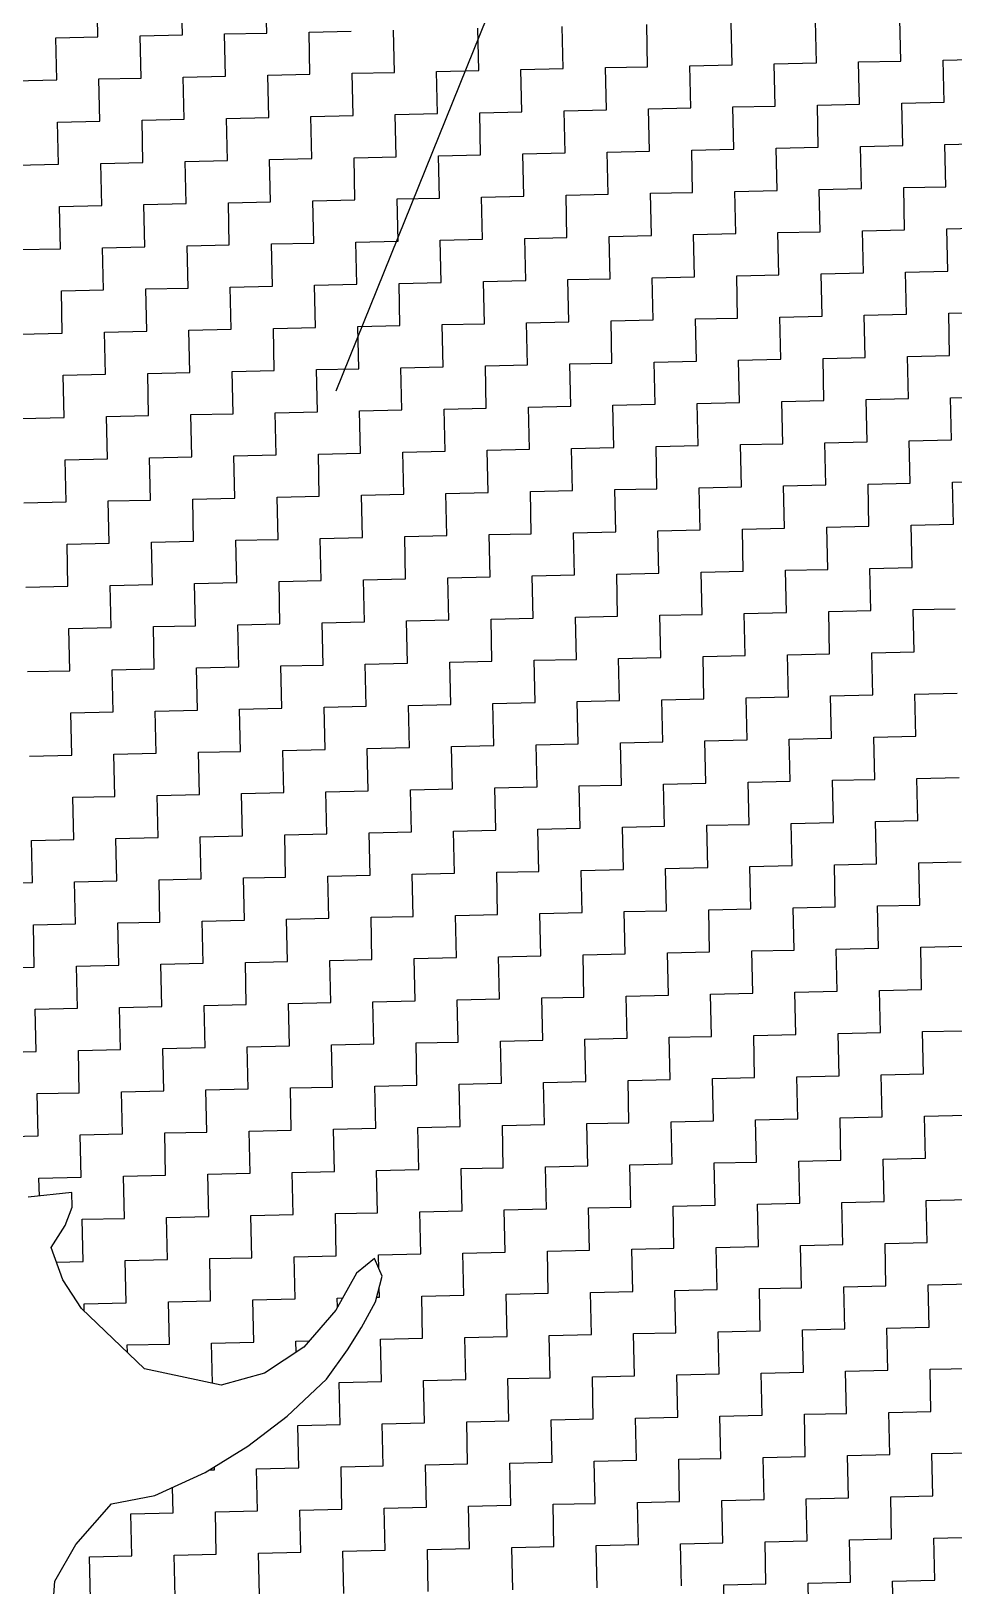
# Model space of a CAD drawing. Header units: metres. Extents: x 281463 to 283423, y 2096851 to 2099007.
# Drawn here: x 282802.3 to 282936.4, y 2098284.1 to 2098510 of the extents above; entities that cross this region are included whole.
import ezdxf

# ---------------------------------------------------------------- set-up
doc = ezdxf.new("R2010")
doc.units = ezdxf.units.M
doc.layers.add('POLY_HATCH', color=12, linetype='Continuous')

msp = doc.modelspace()

# ---------------------------------------------------------------- linework, layer by layer
msp.add_lwpolyline([(282925.37, 2098652.83), (282846.56, 2098457.69)])
at = {"layer": 'POLY_HATCH', "linetype": 'Continuous'}
for p, q in [((282812, 2098509.18), (282811.87, 2098515.31)), ((282824.27, 2098509.45), (282824.13, 2098515.58)), ((282836.53, 2098509.72), (282836.4, 2098515.86)), ((282928.66, 2098505.65), (282928.52, 2098511.78)), ((282818.14, 2098509.31), (282824.27, 2098509.45)), ((282818.27, 2098503.18), (282818.14, 2098509.31)), ((282830.4, 2098509.59), (282836.53, 2098509.72)), ((282830.54, 2098503.45), (282830.4, 2098509.59)), ((282842.67, 2098509.86), (282848.8, 2098510)), ((282842.8, 2098503.73), (282842.67, 2098509.86)), ((282855.07, 2098504), (282854.93, 2098510.13)), ((282867.33, 2098504.28), (282867.2, 2098510.41)), ((282879.6, 2098504.55), (282879.46, 2098510.68)), ((282891.86, 2098504.82), (282891.73, 2098510.96)), ((282904.13, 2098505.1), (282903.99, 2098511.23)), ((282916.39, 2098505.37), (282916.26, 2098511.5)), ((282805.87, 2098509.04), (282812, 2098509.18)), ((282806.01, 2098502.91), (282805.87, 2098509.04)), ((282885.73, 2098504.69), (282891.86, 2098504.82)), ((282898, 2098504.96), (282904.13, 2098505.1)), ((282898.13, 2098498.83), (282898, 2098504.96)), ((282910.26, 2098505.24), (282916.39, 2098505.37)), ((282910.4, 2098499.1), (282910.26, 2098505.24)), ((282922.53, 2098505.51), (282928.66, 2098505.65)), ((282922.66, 2098499.38), (282922.53, 2098505.51)), ((282934.79, 2098505.78), (282940.92, 2098505.92)), ((282934.93, 2098499.65), (282934.79, 2098505.78)), ((282799.88, 2098502.77), (282806.01, 2098502.91)), ((282812.14, 2098503.04), (282818.27, 2098503.18)), ((282812.28, 2098496.91), (282812.14, 2098503.04)), ((282824.41, 2098503.32), (282830.54, 2098503.45)), ((282824.54, 2098497.18), (282824.41, 2098503.32)), ((282836.67, 2098503.59), (282842.8, 2098503.73)), ((282836.81, 2098497.46), (282836.67, 2098503.59)), ((282848.94, 2098503.86), (282855.07, 2098504)), ((282849.07, 2098497.73), (282848.94, 2098503.86)), ((282861.2, 2098504.14), (282867.33, 2098504.28)), ((282861.34, 2098498.01), (282861.2, 2098504.14)), ((282873.47, 2098504.41), (282879.6, 2098504.55)), ((282873.6, 2098498.28), (282873.47, 2098504.41)), ((282885.87, 2098498.55), (282885.73, 2098504.69)), ((282855.21, 2098497.87), (282861.34, 2098498.01)), ((282867.47, 2098498.14), (282873.6, 2098498.28)), ((282867.61, 2098492.01), (282867.47, 2098498.14)), ((282879.74, 2098498.42), (282885.87, 2098498.55)), ((282879.87, 2098492.29), (282879.74, 2098498.42)), ((282892, 2098498.69), (282898.13, 2098498.83)), ((282892.14, 2098492.56), (282892, 2098498.69)), ((282904.27, 2098498.97), (282910.4, 2098499.1)), ((282904.4, 2098492.83), (282904.27, 2098498.97)), ((282916.53, 2098499.24), (282922.66, 2098499.38)), ((282916.67, 2098493.11), (282916.53, 2098499.24)), ((282928.8, 2098499.51), (282934.93, 2098499.65)), ((282928.93, 2098493.38), (282928.8, 2098499.51)), ((282806.15, 2098496.77), (282812.28, 2098496.91)), ((282806.28, 2098490.64), (282806.15, 2098496.77)), ((282818.41, 2098497.05), (282824.54, 2098497.18)), ((282818.55, 2098490.91), (282818.41, 2098497.05)), ((282830.68, 2098497.32), (282836.81, 2098497.46)), ((282830.81, 2098491.19), (282830.68, 2098497.32)), ((282842.94, 2098497.6), (282849.07, 2098497.73)), ((282843.08, 2098491.46), (282842.94, 2098497.6)), ((282855.34, 2098491.74), (282855.21, 2098497.87)), ((282935.07, 2098493.52), (282941.2, 2098493.66)), ((282935.2, 2098487.39), (282935.07, 2098493.52)), ((282836.95, 2098491.33), (282843.08, 2098491.46)), ((282837.08, 2098485.19), (282836.95, 2098491.33)), ((282849.21, 2098491.6), (282855.34, 2098491.74)), ((282849.35, 2098485.47), (282849.21, 2098491.6)), ((282861.48, 2098491.87), (282867.61, 2098492.01)), ((282861.61, 2098485.74), (282861.48, 2098491.87)), ((282873.74, 2098492.15), (282879.87, 2098492.29)), ((282873.88, 2098486.02), (282873.74, 2098492.15)), ((282886.01, 2098492.42), (282892.14, 2098492.56)), ((282886.14, 2098486.29), (282886.01, 2098492.42)), ((282898.27, 2098492.7), (282904.4, 2098492.83)), ((282898.41, 2098486.56), (282898.27, 2098492.7)), ((282910.54, 2098492.97), (282916.67, 2098493.11)), ((282910.67, 2098486.84), (282910.54, 2098492.97)), ((282922.8, 2098493.24), (282928.93, 2098493.38)), ((282922.94, 2098487.11), (282922.8, 2098493.24)), ((282800.15, 2098490.5), (282806.28, 2098490.64)), ((282812.42, 2098490.78), (282818.55, 2098490.91)), ((282812.55, 2098484.65), (282812.42, 2098490.78)), ((282824.68, 2098491.05), (282830.81, 2098491.19)), ((282824.82, 2098484.92), (282824.68, 2098491.05)), ((282904.54, 2098486.7), (282910.67, 2098486.84)), ((282916.81, 2098486.97), (282922.94, 2098487.11)), ((282916.94, 2098480.84), (282916.81, 2098486.97)), ((282929.07, 2098487.25), (282935.2, 2098487.39)), ((282929.21, 2098481.12), (282929.07, 2098487.25)), ((282806.42, 2098484.51), (282812.55, 2098484.65)), ((282806.56, 2098478.38), (282806.42, 2098484.51)), ((282818.68, 2098484.78), (282824.82, 2098484.92)), ((282818.82, 2098478.65), (282818.68, 2098484.78)), ((282830.95, 2098485.06), (282837.08, 2098485.19)), ((282831.09, 2098478.92), (282830.95, 2098485.06)), ((282843.21, 2098485.33), (282849.35, 2098485.47)), ((282843.35, 2098479.2), (282843.21, 2098485.33)), ((282855.48, 2098485.6), (282861.61, 2098485.74)), ((282855.62, 2098479.47), (282855.48, 2098485.6)), ((282867.75, 2098485.88), (282873.88, 2098486.02)), ((282867.88, 2098479.75), (282867.75, 2098485.88)), ((282880.01, 2098486.15), (282886.14, 2098486.29)), ((282880.15, 2098480.02), (282880.01, 2098486.15)), ((282892.28, 2098486.43), (282898.41, 2098486.56)), ((282892.41, 2098480.29), (282892.28, 2098486.43)), ((282904.68, 2098480.57), (282904.54, 2098486.7)), ((282874.01, 2098479.88), (282880.15, 2098480.02)), ((282886.28, 2098480.16), (282892.41, 2098480.29)), ((282886.42, 2098474.02), (282886.28, 2098480.16)), ((282898.54, 2098480.43), (282904.68, 2098480.57)), ((282898.68, 2098474.3), (282898.54, 2098480.43)), ((282910.81, 2098480.71), (282916.94, 2098480.84)), ((282910.95, 2098474.57), (282910.81, 2098480.71)), ((282923.07, 2098480.98), (282929.21, 2098481.12)), ((282923.21, 2098474.85), (282923.07, 2098480.98)), ((282935.34, 2098481.25), (282941.47, 2098481.39)), ((282935.48, 2098475.12), (282935.34, 2098481.25)), ((282800.42, 2098478.24), (282806.56, 2098478.38)), ((282812.69, 2098478.51), (282818.82, 2098478.65)), ((282812.83, 2098472.38), (282812.69, 2098478.51)), ((282824.95, 2098478.79), (282831.09, 2098478.92)), ((282825.09, 2098472.65), (282824.95, 2098478.79)), ((282837.22, 2098479.06), (282843.35, 2098479.2)), ((282837.36, 2098472.93), (282837.22, 2098479.06)), ((282849.48, 2098479.33), (282855.62, 2098479.47)), ((282849.62, 2098473.2), (282849.48, 2098479.33)), ((282861.75, 2098479.61), (282867.88, 2098479.75)), ((282861.89, 2098473.48), (282861.75, 2098479.61)), ((282874.15, 2098473.75), (282874.01, 2098479.88)), ((282843.49, 2098473.07), (282849.62, 2098473.2)), ((282855.75, 2098473.34), (282861.89, 2098473.48)), ((282855.89, 2098467.21), (282855.75, 2098473.34)), ((282868.02, 2098473.61), (282874.15, 2098473.75)), ((282868.16, 2098467.48), (282868.02, 2098473.61)), ((282880.28, 2098473.89), (282886.42, 2098474.02)), ((282880.42, 2098467.75), (282880.28, 2098473.89)), ((282892.55, 2098474.16), (282898.68, 2098474.3)), ((282892.69, 2098468.03), (282892.55, 2098474.16)), ((282904.81, 2098474.44), (282910.95, 2098474.57)), ((282904.95, 2098468.3), (282904.81, 2098474.44)), ((282917.08, 2098474.71), (282923.21, 2098474.85)), ((282917.22, 2098468.58), (282917.08, 2098474.71)), ((282929.34, 2098474.98), (282935.48, 2098475.12)), ((282929.48, 2098468.85), (282929.34, 2098474.98)), ((282806.69, 2098472.24), (282812.83, 2098472.38)), ((282806.83, 2098466.11), (282806.69, 2098472.24)), ((282818.96, 2098472.52), (282825.09, 2098472.65)), ((282819.1, 2098466.38), (282818.96, 2098472.52)), ((282831.22, 2098472.79), (282837.36, 2098472.93)), ((282831.36, 2098466.66), (282831.22, 2098472.79)), ((282843.63, 2098466.93), (282843.49, 2098473.07)), ((282923.35, 2098468.71), (282929.48, 2098468.85)), ((282923.49, 2098462.58), (282923.35, 2098468.71)), ((282935.61, 2098468.99), (282941.75, 2098469.13)), ((282935.75, 2098462.86), (282935.61, 2098468.99)), ((282812.96, 2098466.25), (282819.1, 2098466.38)), ((282825.23, 2098466.52), (282831.36, 2098466.66)), ((282825.37, 2098460.39), (282825.23, 2098466.52)), ((282837.49, 2098466.8), (282843.63, 2098466.93)), ((282837.63, 2098460.66), (282837.49, 2098466.8)), ((282849.76, 2098467.07), (282855.89, 2098467.21)), ((282849.9, 2098460.94), (282849.76, 2098467.07)), ((282862.02, 2098467.34), (282868.16, 2098467.48)), ((282862.16, 2098461.21), (282862.02, 2098467.34)), ((282874.29, 2098467.62), (282880.42, 2098467.75)), ((282874.43, 2098461.49), (282874.29, 2098467.62)), ((282886.55, 2098467.89), (282892.69, 2098468.03)), ((282886.69, 2098461.76), (282886.55, 2098467.89)), ((282898.82, 2098468.17), (282904.95, 2098468.3)), ((282898.96, 2098462.03), (282898.82, 2098468.17)), ((282911.08, 2098468.44), (282917.22, 2098468.58)), ((282911.22, 2098462.31), (282911.08, 2098468.44)), ((282800.7, 2098465.97), (282806.83, 2098466.11)), ((282813.1, 2098460.12), (282812.96, 2098466.25)), ((282892.82, 2098461.9), (282898.96, 2098462.03)), ((282892.96, 2098455.76), (282892.82, 2098461.9)), ((282905.09, 2098462.17), (282911.22, 2098462.31)), ((282905.23, 2098456.04), (282905.09, 2098462.17)), ((282917.35, 2098462.44), (282923.49, 2098462.58)), ((282917.49, 2098456.31), (282917.35, 2098462.44)), ((282929.62, 2098462.72), (282935.75, 2098462.86)), ((282929.76, 2098456.59), (282929.62, 2098462.72)), ((282806.97, 2098459.98), (282813.1, 2098460.12)), ((282807.1, 2098453.85), (282806.97, 2098459.98)), ((282819.23, 2098460.25), (282825.37, 2098460.39)), ((282819.37, 2098454.12), (282819.23, 2098460.25)), ((282831.5, 2098460.53), (282837.63, 2098460.66)), ((282831.64, 2098454.39), (282831.5, 2098460.53)), ((282843.76, 2098460.8), (282849.9, 2098460.94)), ((282843.9, 2098454.67), (282843.76, 2098460.8)), ((282856.03, 2098461.07), (282862.16, 2098461.21)), ((282856.17, 2098454.94), (282856.03, 2098461.07)), ((282868.29, 2098461.35), (282874.43, 2098461.49)), ((282868.43, 2098455.22), (282868.29, 2098461.35)), ((282880.56, 2098461.62), (282886.69, 2098461.76)), ((282880.7, 2098455.49), (282880.56, 2098461.62)), ((282862.3, 2098455.08), (282868.43, 2098455.22)), ((282862.43, 2098448.95), (282862.3, 2098455.08)), ((282874.56, 2098455.35), (282880.7, 2098455.49)), ((282874.7, 2098449.22), (282874.56, 2098455.35)), ((282886.83, 2098455.63), (282892.96, 2098455.76)), ((282886.96, 2098449.49), (282886.83, 2098455.63)), ((282899.09, 2098455.9), (282905.23, 2098456.04)), ((282899.23, 2098449.77), (282899.09, 2098455.9)), ((282911.36, 2098456.18), (282917.49, 2098456.31)), ((282911.5, 2098450.04), (282911.36, 2098456.18)), ((282923.62, 2098456.45), (282929.76, 2098456.59)), ((282923.76, 2098450.32), (282923.62, 2098456.45)), ((282935.89, 2098456.72), (282942.02, 2098456.86)), ((282936.03, 2098450.59), (282935.89, 2098456.72)), ((282800.97, 2098453.71), (282807.1, 2098453.85)), ((282813.24, 2098453.98), (282819.37, 2098454.12)), ((282813.37, 2098447.85), (282813.24, 2098453.98)), ((282825.5, 2098454.26), (282831.64, 2098454.39)), ((282825.64, 2098448.12), (282825.5, 2098454.26)), ((282837.77, 2098454.53), (282843.9, 2098454.67)), ((282837.9, 2098448.4), (282837.77, 2098454.53)), ((282850.03, 2098454.8), (282856.17, 2098454.94)), ((282850.17, 2098448.67), (282850.03, 2098454.8)), ((282929.89, 2098450.45), (282936.03, 2098450.59)), ((282831.77, 2098448.26), (282837.9, 2098448.4)), ((282844.04, 2098448.54), (282850.17, 2098448.67)), ((282844.17, 2098442.4), (282844.04, 2098448.54)), ((282856.3, 2098448.81), (282862.43, 2098448.95)), ((282856.44, 2098442.68), (282856.3, 2098448.81)), ((282868.57, 2098449.08), (282874.7, 2098449.22)), ((282868.7, 2098442.95), (282868.57, 2098449.08)), ((282880.83, 2098449.36), (282886.96, 2098449.49)), ((282880.97, 2098443.22), (282880.83, 2098449.36)), ((282893.1, 2098449.63), (282899.23, 2098449.77)), ((282893.23, 2098443.5), (282893.1, 2098449.63)), ((282905.36, 2098449.91), (282911.5, 2098450.04)), ((282905.5, 2098443.77), (282905.36, 2098449.91)), ((282917.63, 2098450.18), (282923.76, 2098450.32)), ((282917.76, 2098444.05), (282917.63, 2098450.18)), ((282930.03, 2098444.32), (282929.89, 2098450.45)), ((282807.24, 2098447.71), (282813.37, 2098447.85)), ((282807.38, 2098441.58), (282807.24, 2098447.71)), ((282819.51, 2098447.99), (282825.64, 2098448.12)), ((282819.64, 2098441.85), (282819.51, 2098447.99)), ((282831.91, 2098442.13), (282831.77, 2098448.26)), ((282911.63, 2098443.91), (282917.76, 2098444.05)), ((282911.77, 2098437.78), (282911.63, 2098443.91)), ((282923.9, 2098444.18), (282930.03, 2098444.32)), ((282924.03, 2098438.05), (282923.9, 2098444.18)), ((282936.16, 2098444.46), (282942.29, 2098444.6)), ((282936.3, 2098438.33), (282936.16, 2098444.46)), ((282801.25, 2098441.44), (282807.38, 2098441.58)), ((282813.51, 2098441.72), (282819.64, 2098441.85)), ((282813.65, 2098435.58), (282813.51, 2098441.72)), ((282825.78, 2098441.99), (282831.91, 2098442.13)), ((282825.91, 2098435.86), (282825.78, 2098441.99)), ((282838.04, 2098442.27), (282844.17, 2098442.4)), ((282838.18, 2098436.13), (282838.04, 2098442.27)), ((282850.31, 2098442.54), (282856.44, 2098442.68)), ((282850.44, 2098436.41), (282850.31, 2098442.54)), ((282862.57, 2098442.81), (282868.7, 2098442.95)), ((282862.71, 2098436.68), (282862.57, 2098442.81)), ((282874.84, 2098443.09), (282880.97, 2098443.22)), ((282874.97, 2098436.96), (282874.84, 2098443.09)), ((282887.1, 2098443.36), (282893.23, 2098443.5)), ((282887.24, 2098437.23), (282887.1, 2098443.36)), ((282899.37, 2098443.64), (282905.5, 2098443.77)), ((282899.5, 2098437.5), (282899.37, 2098443.64)), ((282881.11, 2098437.09), (282887.24, 2098437.23)), ((282881.24, 2098430.96), (282881.11, 2098437.09)), ((282893.37, 2098437.37), (282899.5, 2098437.5)), ((282893.51, 2098431.23), (282893.37, 2098437.37)), ((282905.64, 2098437.64), (282911.77, 2098437.78)), ((282905.77, 2098431.51), (282905.64, 2098437.64)), ((282917.9, 2098437.91), (282924.03, 2098438.05)), ((282918.04, 2098431.78), (282917.9, 2098437.91)), ((282930.17, 2098438.19), (282936.3, 2098438.33)), ((282930.3, 2098432.06), (282930.17, 2098438.19)), ((282807.52, 2098435.45), (282813.65, 2098435.58)), ((282807.65, 2098429.32), (282807.52, 2098435.45)), ((282819.78, 2098435.72), (282825.91, 2098435.86)), ((282819.92, 2098429.59), (282819.78, 2098435.72)), ((282832.05, 2098436), (282838.18, 2098436.13)), ((282832.18, 2098429.86), (282832.05, 2098436)), ((282844.31, 2098436.27), (282850.44, 2098436.41)), ((282844.45, 2098430.14), (282844.31, 2098436.27)), ((282856.58, 2098436.54), (282862.71, 2098436.68)), ((282856.71, 2098430.41), (282856.58, 2098436.54)), ((282868.84, 2098436.82), (282874.97, 2098436.96)), ((282868.98, 2098430.69), (282868.84, 2098436.82)), ((282850.58, 2098430.27), (282856.71, 2098430.41)), ((282850.72, 2098424.14), (282850.58, 2098430.27)), ((282862.85, 2098430.55), (282868.98, 2098430.69)), ((282862.98, 2098424.42), (282862.85, 2098430.55)), ((282875.11, 2098430.82), (282881.24, 2098430.96)), ((282875.25, 2098424.69), (282875.11, 2098430.82)), ((282887.38, 2098431.1), (282893.51, 2098431.23)), ((282887.51, 2098424.96), (282887.38, 2098431.1)), ((282899.64, 2098431.37), (282905.77, 2098431.51)), ((282899.78, 2098425.24), (282899.64, 2098431.37)), ((282911.91, 2098431.64), (282918.04, 2098431.78)), ((282912.04, 2098425.51), (282911.91, 2098431.64)), ((282924.17, 2098431.92), (282930.3, 2098432.06)), ((282924.31, 2098425.79), (282924.17, 2098431.92)), ((282801.52, 2098429.18), (282807.65, 2098429.32)), ((282813.79, 2098429.45), (282819.92, 2098429.59)), ((282813.92, 2098423.32), (282813.79, 2098429.45)), ((282826.05, 2098429.73), (282832.18, 2098429.86)), ((282826.19, 2098423.59), (282826.05, 2098429.73)), ((282838.32, 2098430), (282844.45, 2098430.14)), ((282838.45, 2098423.87), (282838.32, 2098430)), ((282918.18, 2098425.65), (282924.31, 2098425.79)), ((282930.44, 2098425.92), (282936.57, 2098426.06)), ((282930.58, 2098419.79), (282930.44, 2098425.92)), ((282820.06, 2098423.46), (282826.19, 2098423.59)), ((282820.19, 2098417.32), (282820.06, 2098423.46)), ((282832.32, 2098423.73), (282838.45, 2098423.87)), ((282832.46, 2098417.6), (282832.32, 2098423.73)), ((282844.59, 2098424), (282850.72, 2098424.14)), ((282844.72, 2098417.87), (282844.59, 2098424)), ((282856.85, 2098424.28), (282862.98, 2098424.42)), ((282856.99, 2098418.15), (282856.85, 2098424.28)), ((282869.12, 2098424.55), (282875.25, 2098424.69)), ((282869.25, 2098418.42), (282869.12, 2098424.55)), ((282881.38, 2098424.83), (282887.51, 2098424.96)), ((282881.52, 2098418.69), (282881.38, 2098424.83)), ((282893.65, 2098425.1), (282899.78, 2098425.24)), ((282893.78, 2098418.97), (282893.65, 2098425.1)), ((282905.91, 2098425.38), (282912.04, 2098425.51)), ((282906.05, 2098419.24), (282905.91, 2098425.38)), ((282918.31, 2098419.52), (282918.18, 2098425.65)), ((282807.79, 2098423.18), (282813.92, 2098423.32)), ((282807.93, 2098417.05), (282807.79, 2098423.18)), ((282887.65, 2098418.83), (282893.78, 2098418.97)), ((282899.92, 2098419.11), (282906.05, 2098419.24)), ((282900.05, 2098412.97), (282899.92, 2098419.11)), ((282912.18, 2098419.38), (282918.31, 2098419.52)), ((282912.32, 2098413.25), (282912.18, 2098419.38)), ((282924.45, 2098419.65), (282930.58, 2098419.79)), ((282924.58, 2098413.52), (282924.45, 2098419.65)), ((282801.79, 2098416.91), (282807.93, 2098417.05)), ((282814.06, 2098417.19), (282820.19, 2098417.32)), ((282814.2, 2098411.05), (282814.06, 2098417.19)), ((282826.32, 2098417.46), (282832.46, 2098417.6)), ((282826.46, 2098411.33), (282826.32, 2098417.46)), ((282838.59, 2098417.74), (282844.72, 2098417.87)), ((282838.73, 2098411.6), (282838.59, 2098417.74)), ((282850.85, 2098418.01), (282856.99, 2098418.15)), ((282850.99, 2098411.88), (282850.85, 2098418.01)), ((282863.12, 2098418.28), (282869.25, 2098418.42)), ((282863.26, 2098412.15), (282863.12, 2098418.28)), ((282875.38, 2098418.56), (282881.52, 2098418.69)), ((282875.52, 2098412.43), (282875.38, 2098418.56)), ((282887.79, 2098412.7), (282887.65, 2098418.83)), ((282857.12, 2098412.01), (282863.26, 2098412.15)), ((282869.39, 2098412.29), (282875.52, 2098412.43)), ((282869.53, 2098406.16), (282869.39, 2098412.29)), ((282881.65, 2098412.56), (282887.79, 2098412.7)), ((282881.79, 2098406.43), (282881.65, 2098412.56)), ((282893.92, 2098412.84), (282900.05, 2098412.97)), ((282894.06, 2098406.7), (282893.92, 2098412.84)), ((282906.18, 2098413.11), (282912.32, 2098413.25)), ((282906.32, 2098406.98), (282906.18, 2098413.11)), ((282918.45, 2098413.38), (282924.58, 2098413.52)), ((282918.59, 2098407.25), (282918.45, 2098413.38)), ((282930.71, 2098413.66), (282936.85, 2098413.8)), ((282930.85, 2098407.53), (282930.71, 2098413.66)), ((282808.06, 2098410.92), (282814.2, 2098411.05)), ((282808.2, 2098404.79), (282808.06, 2098410.92)), ((282820.33, 2098411.19), (282826.46, 2098411.33)), ((282820.47, 2098405.06), (282820.33, 2098411.19)), ((282832.59, 2098411.47), (282838.73, 2098411.6)), ((282832.73, 2098405.33), (282832.59, 2098411.47)), ((282844.86, 2098411.74), (282850.99, 2098411.88)), ((282845, 2098405.61), (282844.86, 2098411.74)), ((282857.26, 2098405.88), (282857.12, 2098412.01)), ((282838.86, 2098405.47), (282845, 2098405.61)), ((282839, 2098399.34), (282838.86, 2098405.47)), ((282851.13, 2098405.74), (282857.26, 2098405.88)), ((282851.27, 2098399.61), (282851.13, 2098405.74)), ((282863.39, 2098406.02), (282869.53, 2098406.16)), ((282863.53, 2098399.89), (282863.39, 2098406.02)), ((282875.66, 2098406.29), (282881.79, 2098406.43)), ((282875.8, 2098400.16), (282875.66, 2098406.29)), ((282887.92, 2098406.57), (282894.06, 2098406.7)), ((282888.06, 2098400.43), (282887.92, 2098406.57)), ((282900.19, 2098406.84), (282906.32, 2098406.98)), ((282900.33, 2098400.71), (282900.19, 2098406.84)), ((282912.45, 2098407.11), (282918.59, 2098407.25)), ((282912.59, 2098400.98), (282912.45, 2098407.11)), ((282924.72, 2098407.39), (282930.85, 2098407.53)), ((282924.86, 2098401.26), (282924.72, 2098407.39)), ((282802.07, 2098404.65), (282808.2, 2098404.79)), ((282814.33, 2098404.92), (282820.47, 2098405.06)), ((282814.47, 2098398.79), (282814.33, 2098404.92)), ((282826.6, 2098405.2), (282832.73, 2098405.33)), ((282826.74, 2098399.06), (282826.6, 2098405.2)), ((282906.46, 2098400.85), (282912.59, 2098400.98)), ((282918.72, 2098401.12), (282924.86, 2098401.26)), ((282918.86, 2098394.99), (282918.72, 2098401.12)), ((282930.99, 2098401.39), (282937.12, 2098401.53)), ((282931.13, 2098395.26), (282930.99, 2098401.39)), ((282808.34, 2098398.65), (282814.47, 2098398.79)), ((282808.48, 2098392.52), (282808.34, 2098398.65)), ((282820.6, 2098398.93), (282826.74, 2098399.06)), ((282820.74, 2098392.79), (282820.6, 2098398.93)), ((282832.87, 2098399.2), (282839, 2098399.34)), ((282833.01, 2098393.07), (282832.87, 2098399.2)), ((282845.13, 2098399.47), (282851.27, 2098399.61)), ((282845.27, 2098393.34), (282845.13, 2098399.47)), ((282857.4, 2098399.75), (282863.53, 2098399.89)), ((282857.54, 2098393.62), (282857.4, 2098399.75)), ((282869.66, 2098400.02), (282875.8, 2098400.16)), ((282869.8, 2098393.89), (282869.66, 2098400.02)), ((282881.93, 2098400.3), (282888.06, 2098400.43)), ((282882.07, 2098394.16), (282881.93, 2098400.3)), ((282894.19, 2098400.57), (282900.33, 2098400.71)), ((282894.33, 2098394.44), (282894.19, 2098400.57)), ((282906.6, 2098394.71), (282906.46, 2098400.85)), ((282875.93, 2098394.03), (282882.07, 2098394.16)), ((282888.2, 2098394.3), (282894.33, 2098394.44)), ((282888.34, 2098388.17), (282888.2, 2098394.3)), ((282900.46, 2098394.58), (282906.6, 2098394.71)), ((282900.6, 2098388.44), (282900.46, 2098394.58)), ((282912.73, 2098394.85), (282918.86, 2098394.99)), ((282912.87, 2098388.72), (282912.73, 2098394.85)), ((282924.99, 2098395.12), (282931.13, 2098395.26)), ((282925.13, 2098388.99), (282924.99, 2098395.12)), ((282802.34, 2098392.38), (282808.48, 2098392.52)), ((282802.48, 2098386.25), (282802.34, 2098392.38)), ((282814.61, 2098392.66), (282820.74, 2098392.79)), ((282814.74, 2098386.52), (282814.61, 2098392.66)), ((282826.87, 2098392.93), (282833.01, 2098393.07)), ((282827.01, 2098386.8), (282826.87, 2098392.93)), ((282839.14, 2098393.21), (282845.27, 2098393.34)), ((282839.27, 2098387.07), (282839.14, 2098393.21)), ((282851.4, 2098393.48), (282857.54, 2098393.62)), ((282851.54, 2098387.35), (282851.4, 2098393.48)), ((282863.67, 2098393.75), (282869.8, 2098393.89)), ((282863.81, 2098387.62), (282863.67, 2098393.75)), ((282876.07, 2098387.89), (282875.93, 2098394.03)), ((282845.41, 2098387.21), (282851.54, 2098387.35)), ((282857.67, 2098387.48), (282863.81, 2098387.62)), ((282857.81, 2098381.35), (282857.67, 2098387.48)), ((282869.94, 2098387.76), (282876.07, 2098387.89)), ((282870.07, 2098381.63), (282869.94, 2098387.76)), ((282882.2, 2098388.03), (282888.34, 2098388.17)), ((282882.34, 2098381.9), (282882.2, 2098388.03)), ((282894.47, 2098388.31), (282900.6, 2098388.44)), ((282894.6, 2098382.17), (282894.47, 2098388.31)), ((282906.73, 2098388.58), (282912.87, 2098388.72)), ((282906.87, 2098382.45), (282906.73, 2098388.58)), ((282919, 2098388.85), (282925.13, 2098388.99)), ((282919.13, 2098382.72), (282919, 2098388.85)), ((282931.26, 2098389.13), (282937.4, 2098389.27)), ((282931.4, 2098383), (282931.26, 2098389.13)), ((282796.35, 2098386.11), (282802.48, 2098386.25)), ((282808.61, 2098386.39), (282814.74, 2098386.52)), ((282808.75, 2098380.26), (282808.61, 2098386.39)), ((282820.88, 2098386.66), (282827.01, 2098386.8)), ((282821.01, 2098380.53), (282820.88, 2098386.66)), ((282833.14, 2098386.94), (282839.27, 2098387.07)), ((282833.28, 2098380.8), (282833.14, 2098386.94)), ((282845.54, 2098381.08), (282845.41, 2098387.21)), ((282925.27, 2098382.86), (282931.4, 2098383)), ((282925.4, 2098376.73), (282925.27, 2098382.86)), ((282814.88, 2098380.39), (282821.01, 2098380.53)), ((282827.15, 2098380.67), (282833.28, 2098380.8)), ((282827.28, 2098374.53), (282827.15, 2098380.67)), ((282839.41, 2098380.94), (282845.54, 2098381.08)), ((282839.55, 2098374.81), (282839.41, 2098380.94)), ((282851.68, 2098381.21), (282857.81, 2098381.35)), ((282851.81, 2098375.08), (282851.68, 2098381.21)), ((282863.94, 2098381.49), (282870.07, 2098381.63)), ((282864.08, 2098375.36), (282863.94, 2098381.49)), ((282876.21, 2098381.76), (282882.34, 2098381.9)), ((282876.34, 2098375.63), (282876.21, 2098381.76)), ((282888.47, 2098382.04), (282894.6, 2098382.17)), ((282888.61, 2098375.9), (282888.47, 2098382.04)), ((282900.74, 2098382.31), (282906.87, 2098382.45)), ((282900.87, 2098376.18), (282900.74, 2098382.31)), ((282913, 2098382.58), (282919.13, 2098382.72)), ((282913.14, 2098376.45), (282913, 2098382.58)), ((282802.62, 2098380.12), (282808.75, 2098380.26)), ((282802.75, 2098373.99), (282802.62, 2098380.12)), ((282815.02, 2098374.26), (282814.88, 2098380.39)), ((282894.74, 2098376.04), (282900.87, 2098376.18)), ((282894.88, 2098369.91), (282894.74, 2098376.04)), ((282907.01, 2098376.32), (282913.14, 2098376.45)), ((282907.14, 2098370.18), (282907.01, 2098376.32)), ((282919.27, 2098376.59), (282925.4, 2098376.73)), ((282919.41, 2098370.46), (282919.27, 2098376.59)), ((282931.54, 2098376.86), (282937.67, 2098377)), ((282931.67, 2098370.73), (282931.54, 2098376.86)), ((282796.62, 2098373.85), (282802.75, 2098373.99)), ((282808.89, 2098374.12), (282815.02, 2098374.26)), ((282809.02, 2098367.99), (282808.89, 2098374.12)), ((282821.15, 2098374.4), (282827.28, 2098374.53)), ((282821.29, 2098368.26), (282821.15, 2098374.4)), ((282833.42, 2098374.67), (282839.55, 2098374.81)), ((282833.55, 2098368.54), (282833.42, 2098374.67)), ((282845.68, 2098374.94), (282851.81, 2098375.08)), ((282845.82, 2098368.81), (282845.68, 2098374.94)), ((282857.95, 2098375.22), (282864.08, 2098375.36)), ((282858.08, 2098369.09), (282857.95, 2098375.22)), ((282870.21, 2098375.49), (282876.34, 2098375.63)), ((282870.35, 2098369.36), (282870.21, 2098375.49)), ((282882.48, 2098375.77), (282888.61, 2098375.9)), ((282882.61, 2098369.63), (282882.48, 2098375.77)), ((282864.22, 2098369.22), (282870.35, 2098369.36)), ((282864.35, 2098363.09), (282864.22, 2098369.22)), ((282876.48, 2098369.5), (282882.61, 2098369.63)), ((282876.62, 2098363.36), (282876.48, 2098369.5)), ((282888.75, 2098369.77), (282894.88, 2098369.91)), ((282888.88, 2098363.64), (282888.75, 2098369.77)), ((282901.01, 2098370.05), (282907.14, 2098370.18)), ((282901.15, 2098363.91), (282901.01, 2098370.05)), ((282913.28, 2098370.32), (282919.41, 2098370.46)), ((282913.41, 2098364.19), (282913.28, 2098370.32)), ((282925.54, 2098370.59), (282931.67, 2098370.73)), ((282925.68, 2098364.46), (282925.54, 2098370.59)), ((282802.89, 2098367.85), (282809.02, 2098367.99)), ((282803.03, 2098361.72), (282802.89, 2098367.85)), ((282815.16, 2098368.13), (282821.29, 2098368.26)), ((282815.29, 2098361.99), (282815.16, 2098368.13)), ((282827.42, 2098368.4), (282833.55, 2098368.54)), ((282827.56, 2098362.27), (282827.42, 2098368.4)), ((282839.69, 2098368.68), (282845.82, 2098368.81)), ((282839.82, 2098362.54), (282839.69, 2098368.68)), ((282851.95, 2098368.95), (282858.08, 2098369.09)), ((282852.09, 2098362.82), (282851.95, 2098368.95)), ((282931.81, 2098364.6), (282937.94, 2098364.74)), ((282833.69, 2098362.41), (282839.82, 2098362.54)), ((282845.96, 2098362.68), (282852.09, 2098362.82)), ((282846.09, 2098356.55), (282845.96, 2098362.68)), ((282858.22, 2098362.95), (282864.35, 2098363.09)), ((282858.36, 2098356.82), (282858.22, 2098362.95)), ((282870.49, 2098363.23), (282876.62, 2098363.36)), ((282870.62, 2098357.1), (282870.49, 2098363.23)), ((282882.75, 2098363.5), (282888.88, 2098363.64)), ((282882.89, 2098357.37), (282882.75, 2098363.5)), ((282895.02, 2098363.78), (282901.15, 2098363.91)), ((282895.15, 2098357.64), (282895.02, 2098363.78)), ((282907.28, 2098364.05), (282913.41, 2098364.19)), ((282907.42, 2098357.92), (282907.28, 2098364.05)), ((282919.55, 2098364.32), (282925.68, 2098364.46)), ((282919.68, 2098358.19), (282919.55, 2098364.32)), ((282931.95, 2098358.47), (282931.81, 2098364.6)), ((282796.9, 2098361.58), (282803.03, 2098361.72)), ((282809.16, 2098361.86), (282815.29, 2098361.99)), ((282809.3, 2098355.72), (282809.16, 2098361.86)), ((282821.43, 2098362.13), (282827.56, 2098362.27)), ((282821.56, 2098356), (282821.43, 2098362.13)), ((282833.83, 2098356.27), (282833.69, 2098362.41)), ((282913.55, 2098358.05), (282919.68, 2098358.19)), ((282913.69, 2098351.92), (282913.55, 2098358.05)), ((282925.82, 2098358.33), (282931.95, 2098358.47)), ((282925.95, 2098352.2), (282925.82, 2098358.33)), ((282803.16, 2098355.59), (282809.3, 2098355.72)), ((282815.43, 2098355.86), (282821.56, 2098356)), ((282815.57, 2098349.73), (282815.43, 2098355.86)), ((282827.7, 2098356.14), (282833.83, 2098356.27)), ((282827.83, 2098350), (282827.7, 2098356.14)), ((282839.96, 2098356.41), (282846.09, 2098356.55)), ((282840.1, 2098350.28), (282839.96, 2098356.41)), ((282852.23, 2098356.68), (282858.36, 2098356.82)), ((282852.36, 2098350.55), (282852.23, 2098356.68)), ((282864.49, 2098356.96), (282870.62, 2098357.1)), ((282864.63, 2098350.83), (282864.49, 2098356.96)), ((282876.76, 2098357.23), (282882.89, 2098357.37)), ((282876.89, 2098351.1), (282876.76, 2098357.23)), ((282889.02, 2098357.51), (282895.15, 2098357.64)), ((282889.16, 2098351.37), (282889.02, 2098357.51)), ((282901.29, 2098357.78), (282907.42, 2098357.92)), ((282901.42, 2098351.65), (282901.29, 2098357.78)), ((282803.3, 2098349.46), (282803.16, 2098355.59)), ((282883.02, 2098351.24), (282889.16, 2098351.37)), ((282883.16, 2098345.1), (282883.02, 2098351.24)), ((282895.29, 2098351.51), (282901.42, 2098351.65)), ((282895.43, 2098345.38), (282895.29, 2098351.51)), ((282907.56, 2098351.78), (282913.69, 2098351.92)), ((282907.69, 2098345.65), (282907.56, 2098351.78)), ((282919.82, 2098352.06), (282925.95, 2098352.2)), ((282919.96, 2098345.93), (282919.82, 2098352.06)), ((282932.09, 2098352.33), (282938.22, 2098352.47)), ((282932.22, 2098346.2), (282932.09, 2098352.33)), ((282797.17, 2098349.32), (282803.3, 2098349.46)), ((282809.43, 2098349.59), (282815.57, 2098349.73)), ((282809.57, 2098343.46), (282809.43, 2098349.59)), ((282821.7, 2098349.87), (282827.83, 2098350)), ((282821.84, 2098343.73), (282821.7, 2098349.87)), ((282833.96, 2098350.14), (282840.1, 2098350.28)), ((282834.1, 2098344.01), (282833.96, 2098350.14)), ((282846.23, 2098350.41), (282852.36, 2098350.55)), ((282846.37, 2098344.28), (282846.23, 2098350.41)), ((282858.49, 2098350.69), (282864.63, 2098350.83)), ((282858.63, 2098344.56), (282858.49, 2098350.69)), ((282870.76, 2098350.96), (282876.89, 2098351.1)), ((282870.9, 2098344.83), (282870.76, 2098350.96)), ((282852.5, 2098344.42), (282858.63, 2098344.56)), ((282852.64, 2098338.29), (282852.5, 2098344.42)), ((282864.76, 2098344.69), (282870.9, 2098344.83)), ((282864.9, 2098338.56), (282864.76, 2098344.69)), ((282877.03, 2098344.97), (282883.16, 2098345.1)), ((282877.17, 2098338.83), (282877.03, 2098344.97)), ((282889.29, 2098345.24), (282895.43, 2098345.38)), ((282889.43, 2098339.11), (282889.29, 2098345.24)), ((282901.56, 2098345.52), (282907.69, 2098345.65)), ((282901.7, 2098339.38), (282901.56, 2098345.52)), ((282913.82, 2098345.79), (282919.96, 2098345.93)), ((282913.96, 2098339.66), (282913.82, 2098345.79)), ((282926.09, 2098346.06), (282932.22, 2098346.2)), ((282926.23, 2098339.93), (282926.09, 2098346.06)), ((282803.44, 2098343.32), (282809.57, 2098343.46)), ((282803.5, 2098340.71), (282803.44, 2098343.32)), ((282815.7, 2098343.6), (282821.84, 2098343.73)), ((282815.84, 2098337.46), (282815.7, 2098343.6)), ((282827.97, 2098343.87), (282834.1, 2098344.01)), ((282828.11, 2098337.74), (282827.97, 2098343.87)), ((282840.23, 2098344.15), (282846.37, 2098344.28)), ((282840.37, 2098338.01), (282840.23, 2098344.15)), ((282920.09, 2098339.79), (282926.23, 2098339.93)), ((282932.36, 2098340.07), (282938.49, 2098340.21)), ((282932.5, 2098333.94), (282932.36, 2098340.07)), ((282821.97, 2098337.6), (282828.11, 2098337.74)), ((282822.11, 2098331.47), (282821.97, 2098337.6)), ((282834.24, 2098337.88), (282840.37, 2098338.01)), ((282834.38, 2098331.74), (282834.24, 2098337.88)), ((282846.5, 2098338.15), (282852.64, 2098338.29)), ((282846.64, 2098332.02), (282846.5, 2098338.15)), ((282858.77, 2098338.42), (282864.9, 2098338.56)), ((282858.91, 2098332.29), (282858.77, 2098338.42)), ((282871.03, 2098338.7), (282877.17, 2098338.83)), ((282871.17, 2098332.57), (282871.03, 2098338.7)), ((282883.3, 2098338.97), (282889.43, 2098339.11)), ((282883.44, 2098332.84), (282883.3, 2098338.97)), ((282895.56, 2098339.25), (282901.7, 2098339.38)), ((282895.7, 2098333.11), (282895.56, 2098339.25)), ((282907.83, 2098339.52), (282913.96, 2098339.66)), ((282907.97, 2098333.39), (282907.83, 2098339.52)), ((282920.23, 2098333.66), (282920.09, 2098339.79)), ((282809.71, 2098337.33), (282815.84, 2098337.46)), ((282809.85, 2098331.19), (282809.71, 2098337.33)), ((282889.57, 2098332.98), (282895.7, 2098333.11)), ((282901.83, 2098333.25), (282907.97, 2098333.39)), ((282901.97, 2098327.12), (282901.83, 2098333.25)), ((282914.1, 2098333.52), (282920.23, 2098333.66)), ((282914.24, 2098327.39), (282914.1, 2098333.52)), ((282926.36, 2098333.8), (282932.5, 2098333.94)), ((282926.5, 2098327.67), (282926.36, 2098333.8)), ((282805.97, 2098331.11), (282809.85, 2098331.19)), ((282815.98, 2098331.33), (282822.11, 2098331.47)), ((282816.12, 2098325.2), (282815.98, 2098331.33)), ((282828.24, 2098331.61), (282834.38, 2098331.74)), ((282828.38, 2098325.47), (282828.24, 2098331.61)), ((282840.51, 2098331.88), (282846.64, 2098332.02)), ((282840.65, 2098325.75), (282840.51, 2098331.88)), ((282852.77, 2098332.15), (282858.91, 2098332.29)), ((282852.82, 2098330.15), (282852.77, 2098332.15)), ((282865.04, 2098332.43), (282871.17, 2098332.57)), ((282865.18, 2098326.3), (282865.04, 2098332.43)), ((282877.3, 2098332.7), (282883.44, 2098332.84)), ((282877.44, 2098326.57), (282877.3, 2098332.7)), ((282889.71, 2098326.84), (282889.57, 2098332.98)), ((282852.91, 2098326.02), (282852.88, 2098327.46)), ((282859.04, 2098326.16), (282865.18, 2098326.3)), ((282871.31, 2098326.43), (282877.44, 2098326.57)), ((282871.45, 2098320.3), (282871.31, 2098326.43)), ((282883.57, 2098326.71), (282889.71, 2098326.84)), ((282883.71, 2098320.57), (282883.57, 2098326.71)), ((282895.84, 2098326.98), (282901.97, 2098327.12)), ((282895.98, 2098320.85), (282895.84, 2098326.98)), ((282908.1, 2098327.25), (282914.24, 2098327.39)), ((282908.24, 2098321.12), (282908.1, 2098327.25)), ((282920.37, 2098327.53), (282926.5, 2098327.67)), ((282920.51, 2098321.4), (282920.37, 2098327.53)), ((282932.63, 2098327.8), (282938.77, 2098327.94)), ((282932.77, 2098321.67), (282932.63, 2098327.8)), ((282809.98, 2098325.06), (282816.12, 2098325.2)), ((282810.01, 2098324), (282809.98, 2098325.06)), ((282822.25, 2098325.34), (282828.38, 2098325.47)), ((282822.38, 2098319.2), (282822.25, 2098325.34)), ((282834.51, 2098325.61), (282840.65, 2098325.75)), ((282834.65, 2098319.48), (282834.51, 2098325.61)), ((282846.78, 2098325.88), (282847.55, 2098325.9)), ((282846.81, 2098324.6), (282846.78, 2098325.88)), ((282852.5, 2098326.01), (282852.91, 2098326.02)), ((282859.18, 2098320.03), (282859.04, 2098326.16)), ((282840.78, 2098319.61), (282842.68, 2098319.66)), ((282840.82, 2098318.03), (282840.78, 2098319.61)), ((282853.05, 2098319.89), (282859.18, 2098320.03)), ((282853.18, 2098313.76), (282853.05, 2098319.89)), ((282865.31, 2098320.16), (282871.45, 2098320.3)), ((282865.45, 2098314.03), (282865.31, 2098320.16)), ((282877.58, 2098320.44), (282883.71, 2098320.57)), ((282877.71, 2098314.3), (282877.58, 2098320.44)), ((282889.84, 2098320.71), (282895.98, 2098320.85)), ((282889.98, 2098314.58), (282889.84, 2098320.71)), ((282902.11, 2098320.99), (282908.24, 2098321.12)), ((282902.24, 2098314.85), (282902.11, 2098320.99)), ((282914.37, 2098321.26), (282920.51, 2098321.4)), ((282914.51, 2098315.13), (282914.37, 2098321.26)), ((282926.64, 2098321.53), (282932.77, 2098321.67)), ((282926.77, 2098315.4), (282926.64, 2098321.53)), ((282816.25, 2098319.07), (282822.38, 2098319.2)), ((282816.28, 2098318.01), (282816.25, 2098319.07)), ((282828.52, 2098319.34), (282834.65, 2098319.48)), ((282828.65, 2098313.5), (282828.52, 2098319.34)), ((282908.38, 2098314.99), (282914.51, 2098315.13)), ((282908.51, 2098308.86), (282908.38, 2098314.99)), ((282920.64, 2098315.26), (282926.77, 2098315.4)), ((282920.78, 2098309.13), (282920.64, 2098315.26)), ((282932.91, 2098315.54), (282939.04, 2098315.67)), ((282933.04, 2098309.41), (282932.91, 2098315.54)), ((282847.05, 2098313.62), (282853.18, 2098313.76)), ((282847.19, 2098307.49), (282847.05, 2098313.62)), ((282859.32, 2098313.89), (282865.45, 2098314.03)), ((282859.45, 2098307.76), (282859.32, 2098313.89)), ((282871.58, 2098314.17), (282877.71, 2098314.3)), ((282871.72, 2098308.03), (282871.58, 2098314.17)), ((282883.85, 2098314.44), (282889.98, 2098314.58)), ((282883.98, 2098308.31), (282883.85, 2098314.44)), ((282896.11, 2098314.72), (282902.24, 2098314.85)), ((282896.25, 2098308.58), (282896.11, 2098314.72)), ((282877.85, 2098308.17), (282883.98, 2098308.31)), ((282890.12, 2098308.45), (282896.25, 2098308.58)), ((282890.25, 2098302.31), (282890.12, 2098308.45)), ((282902.38, 2098308.72), (282908.51, 2098308.86)), ((282902.52, 2098302.59), (282902.38, 2098308.72)), ((282914.65, 2098308.99), (282920.78, 2098309.13)), ((282914.78, 2098302.86), (282914.65, 2098308.99)), ((282926.91, 2098309.27), (282933.04, 2098309.41)), ((282927.05, 2098303.14), (282926.91, 2098309.27)), ((282841.06, 2098307.35), (282847.19, 2098307.49)), ((282841.19, 2098301.22), (282841.06, 2098307.35)), ((282853.32, 2098307.62), (282859.45, 2098307.76)), ((282853.46, 2098301.49), (282853.32, 2098307.62)), ((282865.59, 2098307.9), (282871.72, 2098308.03)), ((282865.72, 2098301.77), (282865.59, 2098307.9)), ((282877.99, 2098302.04), (282877.85, 2098308.17)), ((282847.33, 2098301.35), (282853.46, 2098301.49)), ((282859.59, 2098301.63), (282865.72, 2098301.77)), ((282859.73, 2098295.5), (282859.59, 2098301.63)), ((282871.86, 2098301.9), (282877.99, 2098302.04)), ((282871.99, 2098295.77), (282871.86, 2098301.9)), ((282884.12, 2098302.18), (282890.25, 2098302.31)), ((282884.26, 2098296.04), (282884.12, 2098302.18)), ((282896.39, 2098302.45), (282902.52, 2098302.59)), ((282896.52, 2098296.32), (282896.39, 2098302.45)), ((282908.65, 2098302.72), (282914.78, 2098302.86)), ((282908.79, 2098296.59), (282908.65, 2098302.72)), ((282920.92, 2098303), (282927.05, 2098303.14)), ((282921.05, 2098296.87), (282920.92, 2098303)), ((282933.18, 2098303.27), (282939.31, 2098303.41)), ((282933.32, 2098297.14), (282933.18, 2098303.27)), ((282828.21, 2098300.93), (282828.93, 2098300.94)), ((282828.93, 2098300.94), (282828.92, 2098301.36)), ((282835.06, 2098301.08), (282841.19, 2098301.22)), ((282835.2, 2098294.95), (282835.06, 2098301.08)), ((282847.46, 2098295.22), (282847.33, 2098301.35)), ((282822.93, 2098294.67), (282822.85, 2098298.38)), ((282927.19, 2098297), (282933.32, 2098297.14)), ((282927.32, 2098290.87), (282927.19, 2098297)), ((282816.8, 2098294.54), (282822.93, 2098294.67)), ((282829.07, 2098294.81), (282835.2, 2098294.95)), ((282829.2, 2098288.68), (282829.07, 2098294.81)), ((282841.33, 2098295.08), (282847.46, 2098295.22)), ((282841.47, 2098288.95), (282841.33, 2098295.08)), ((282853.6, 2098295.36), (282859.73, 2098295.5)), ((282853.73, 2098289.23), (282853.6, 2098295.36)), ((282865.86, 2098295.63), (282871.99, 2098295.77)), ((282866, 2098289.5), (282865.86, 2098295.63)), ((282878.13, 2098295.91), (282884.26, 2098296.04)), ((282878.26, 2098289.77), (282878.13, 2098295.91)), ((282890.39, 2098296.18), (282896.52, 2098296.32)), ((282890.53, 2098290.05), (282890.39, 2098296.18)), ((282902.66, 2098296.46), (282908.79, 2098296.59)), ((282902.79, 2098290.32), (282902.66, 2098296.46)), ((282914.92, 2098296.73), (282921.05, 2098296.87)), ((282915.06, 2098290.6), (282914.92, 2098296.73)), ((282816.94, 2098288.4), (282816.8, 2098294.54)), ((282896.66, 2098290.19), (282902.79, 2098290.32)), ((282896.8, 2098284.05), (282896.66, 2098290.19)), ((282908.93, 2098290.46), (282915.06, 2098290.6)), ((282909.06, 2098284.33), (282908.93, 2098290.46)), ((282921.19, 2098290.73), (282927.32, 2098290.87)), ((282921.33, 2098284.6), (282921.19, 2098290.73)), ((282933.46, 2098291.01), (282939.59, 2098291.14)), ((282933.59, 2098284.88), (282933.46, 2098291.01)), ((282810.8, 2098288.27), (282816.94, 2098288.4)), ((282810.94, 2098282.13), (282810.8, 2098288.27)), ((282823.07, 2098288.54), (282829.2, 2098288.68)), ((282823.21, 2098282.41), (282823.07, 2098288.54)), ((282835.33, 2098288.82), (282841.47, 2098288.95)), ((282835.47, 2098282.68), (282835.33, 2098288.82)), ((282847.6, 2098289.09), (282853.73, 2098289.23)), ((282847.74, 2098282.96), (282847.6, 2098289.09)), ((282859.87, 2098289.36), (282866, 2098289.5)), ((282860, 2098283.23), (282859.87, 2098289.36)), ((282872.13, 2098289.64), (282878.26, 2098289.77)), ((282872.27, 2098283.5), (282872.13, 2098289.64)), ((282884.4, 2098289.91), (282890.53, 2098290.05)), ((282884.53, 2098283.78), (282884.4, 2098289.91)), ((282902.93, 2098284.19), (282909.06, 2098284.33)), ((282903.07, 2098278.06), (282902.93, 2098284.19)), ((282915.19, 2098284.46), (282921.33, 2098284.6)), ((282915.33, 2098278.33), (282915.19, 2098284.46)), ((282927.46, 2098284.74), (282933.59, 2098284.88)), ((282927.6, 2098278.61), (282927.46, 2098284.74))]:
    msp.add_line(p, q, dxfattribs=at)
at = {"layer": 'POLY_HATCH'}
for p, q in [((282808.19, 2098341.21), (282801.87, 2098340.54)), ((282808.24, 2098339.1), (282808.19, 2098341.21)), ((282807.24, 2098336.44), (282808.24, 2098339.1)), ((282805.2, 2098333.24), (282807.24, 2098336.44)), ((282806.89, 2098328.53), (282805.2, 2098333.24)), ((282852.18, 2098331.65), (282849.59, 2098329.48)), ((282853.29, 2098329.04), (282852.18, 2098331.65)), ((282849.59, 2098329.48), (282846.55, 2098324.14)), ((282852.32, 2098325.33), (282853.29, 2098329.04)), ((282809.62, 2098324.37), (282806.89, 2098328.53)), ((282818.78, 2098315.62), (282809.62, 2098324.37)), ((282846.55, 2098324.14), (282841.92, 2098318.77)), ((282850.29, 2098321.59), (282852.32, 2098325.33)), ((282848.26, 2098318.38), (282850.29, 2098321.59)), ((282841.92, 2098318.77), (282836.2, 2098314.95)), ((282845.19, 2098314.1), (282848.26, 2098318.38)), ((282829.91, 2098313.23), (282818.78, 2098315.62)), ((282836.2, 2098314.95), (282829.91, 2098313.23)), ((282839.51, 2098308.7), (282845.19, 2098314.1)), ((282833.8, 2098304.36), (282839.51, 2098308.7)), ((282827.56, 2098300.53), (282833.8, 2098304.36)), ((282820.25, 2098297.2), (282827.56, 2098300.53)), ((282813.95, 2098296), (282820.25, 2098297.2)), ((282808.8, 2098290.09), (282813.95, 2098296)), ((282805.76, 2098284.75), (282808.8, 2098290.09)), ((282805.35, 2098279.47), (282805.76, 2098284.75))]:
    msp.add_line(p, q, dxfattribs=at)

doc.saveas('drawing.dxf')
